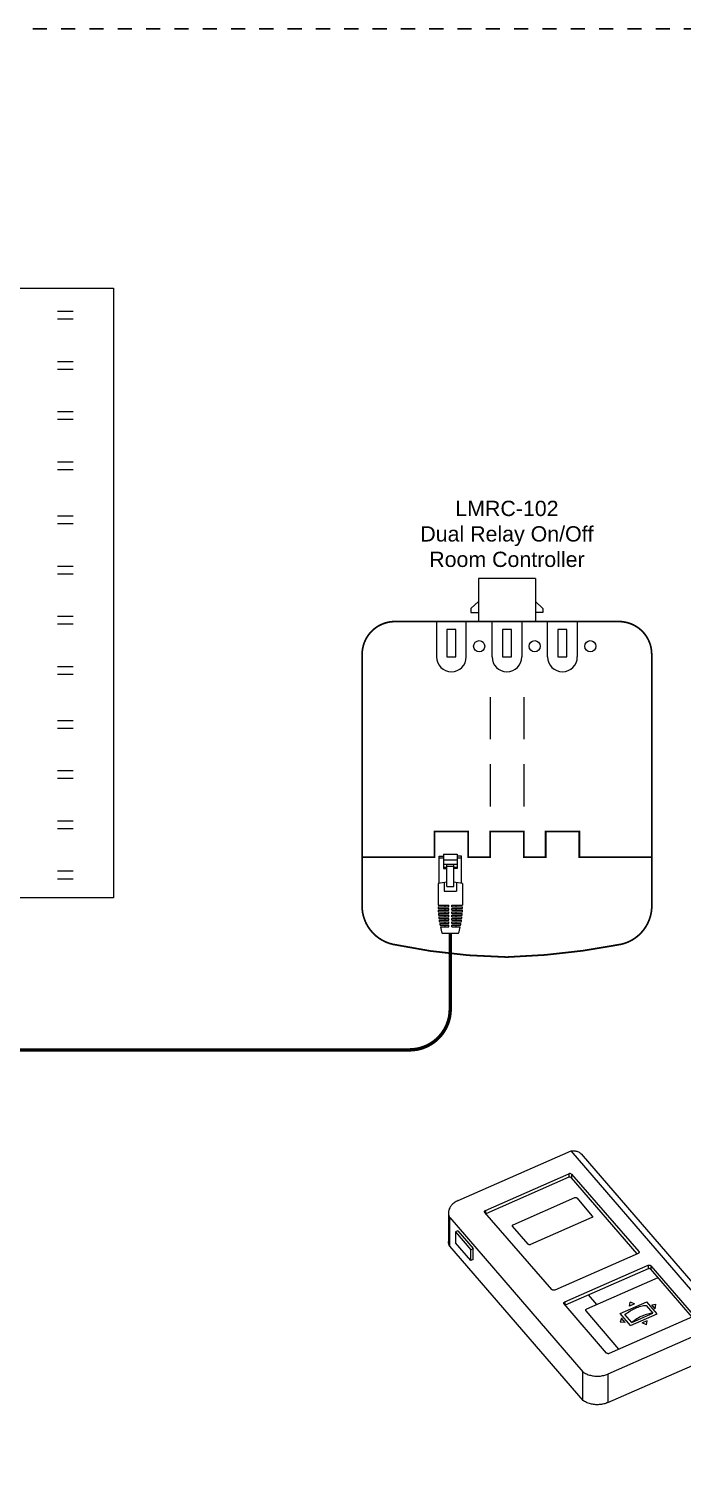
# Model space of a CAD drawing. Header units: inches. Extents: x -60 to 2005, y -577 to 104.
# Drawn here: x 523.9 to 535.44, y -119.02 to -93.71 of the extents above; entities that cross this region are included whole.
import ezdxf

# ---------------------------------------------------------------- set-up
doc = ezdxf.new("R2010")
doc.units = ezdxf.units.IN
doc.header["$MEASUREMENT"] = 0
doc.linetypes.add('Demo', pattern=[0.5, 0.25, -0.25])
doc.layers.get('0').update_dxf_attribs({"lineweight": 5})
for name, color, linetype, lineweight in [('PANEL', 7, 'Continuous', 0), ('WS', 3, 'Continuous', 5), ('WS_DETAIL', 7, 'Continuous', 5)]:
    doc.layers.add(name, color=color, linetype=linetype, lineweight=lineweight)
doc.layers.add('PS Borders', color=40, linetype='Demo', lineweight=5, plot=False)
doc.styles.add('ARIAL', font='arial.ttf')

# ---------------------------------------------------------------- blocks, each defined once
blk = doc.blocks.new('LMCT-100_i')
at = {"extrusion": (0, 0.700492, 0.71366)}
for p, q in [((-24.44, 12.57), (-4.49, 21.34)), ((21.96, -9.31), (-4.49, 21.34)), ((-2.72, 20.82), (23.73, -9.83)), ((-19.6, 10.84), (-4.88, 17.31)), ((-4.88, 16.69), (-19.52, 10.26)), ((-4.89, 17.31), (-4.89, 16.68)), ((-4.39, 17.23), (7.47, 3.58)), ((-4.39, 17.22), (-4.39, 16.6)), ((7.2, 3.17), (-4.39, 16.6)), ((-14.71, 8.31), (-3.84, 13.09)), ((-3.47, 13.03), (-0.73, 9.81)), ((-26.13, 10.41), (-26.13, 5.37)), ((-7.85, -3.15), (-19.72, 10.49)), ((-19.6, 10.84), (-19.6, 10.35)), ((-25.93, 9.59), (-25.93, 4.54)), ((-25.92, 9.59), (-2.4, -17.69)), ((-12.03, 4.85), (-14.8, 8.05)), ((-0.8, 9.56), (-11.67, 4.79)), ((-24.48, 7.23), (-24.92, 7.04)), ((-24.92, 7.04), (-22.2, 3.89)), ((-24.92, 7.04), (-24.92, 5.11)), ((-22.2, 1.96), (-24.92, 5.11)), ((-22.2, 3.89), (-21.76, 4.08)), ((-22.2, 1.96), (-22.2, 3.89)), ((-21.76, 2.15), (-21.76, 4.08)), ((7.36, 3.23), (-7.36, -3.23)), ((7.47, 3.58), (7.47, 3.31)), ((-21.76, 2.15), (-22.2, 1.96)), ((-5.6, -5.33), (9.12, 1.14)), ((9.12, 0.51), (-5.52, -5.91)), ((9.12, 1.14), (9.12, 0.51)), ((9.61, 1.05), (17.1, -7.63)), ((9.61, 1.05), (9.61, 0.43)), ((16.9, -8.02), (9.61, 0.43)), ((-1.72, -6.58), (10.88, -1.04)), ((0.07, -5.79), (-1.38, -4.1)), ((1.77, -14.36), (-5.72, -5.68)), ((-5.6, -5.33), (-5.6, -5.82)), ((3.96, -13.7), (-1.84, -6.93)), ((4.2, -7.4), (8.9, -5.34)), ((6, -9.49), (4.2, -7.4)), ((6.24, -8.97), (5.04, -7.57)), ((6, -9.49), (10.7, -7.42)), ((6.24, -8.97), (9.96, -7.33)), ((8.76, -5.94), (9.96, -7.33)), ((10.7, -7.42), (8.9, -5.34)), ((21.96, -9.31), (2, -18.08)), ((16.98, -7.98), (2.27, -14.44)), ((5.05, -8.96), (4.42, -8.23)), ((17.1, -7.63), (17.1, -7.9)), ((2, -23.12), (21.96, -14.36)), ((-2.4, -22.73), (-2.4, -17.69)), ((2, -18.08), (2, -23.12))]:
    blk.add_line(p, q, dxfattribs=at)
for p, q in [((5.83, -6.07), (5.93, -5.37)), ((6.71, -5.7), (5.93, -5.37)), ((9.78, -5.85), (10.48, -5.73)), ((10.4, -6.57), (10.48, -5.73)), ((4.42, -8.23), (4.2, -8.91)), ((5.05, -8.96), (4.2, -8.91)), ((8.87, -9.36), (8.09, -9.03)), ((8.87, -9.36), (8.97, -8.66))]:
    blk.add_line(p, q)
at = {"extrusion": (-0.310472, -0.62793, 0.71366)}
for p, q in [((6.71, -5.7), (5.83, -6.07)), ((8.97, -8.66), (8.09, -9.03))]:
    blk.add_line(p, q, dxfattribs=at)
at = {"extrusion": (-0.692921, 0.102711, 0.71366)}
blk.add_line((10.4, -6.57), (9.78, -5.85), dxfattribs=at)
for centre in [(-4.71, 16.87), (-4.71, 16.25)]:
    blk.add_arc(centre, 0.477, 48.6015, 112.129)
for points, knots in [([(-4.49, 21.34), (-4.24, 21.37), (-3.76, 21.38), (-3.16, 21.21), (-2.85, 20.98), (-2.72, 20.83), (-2.72, 20.82)], [0, 0, 0, 0, 0.1, 0.2, 0.3, 0.3044799, 0.3044799, 0.3044799, 0.3044799]), ([(-25.93, 4.54), (-26.02, 4.72), (-26.11, 5), (-26.13, 5.28), (-26.13, 5.37)], [0, 0, 0, 0, 0.1666667, 0.2459578, 0.2459578, 0.2459578, 0.2459578])]:
    blk.add_open_spline(points, degree=3, knots=knots)
for points in [[(-3.84, 13.09), (-3.82, 13.1), (-3.78, 13.11), (-3.71, 13.12), (-3.64, 13.11), (-3.57, 13.1), (-3.52, 13.07), (-3.49, 13.04), (-3.47, 13.03)], [(-24.44, 12.57), (-24.67, 12.47), (-25.09, 12.23), (-25.6, 11.79), (-25.95, 11.27), (-26.13, 10.71), (-26.14, 10.14), (-26.02, 9.77), (-25.93, 9.59)], [(-19.72, 10.49), (-19.73, 10.51), (-19.76, 10.55), (-19.77, 10.62), (-19.77, 10.69), (-19.73, 10.75), (-19.68, 10.8), (-19.63, 10.83), (-19.6, 10.84)], [(-14.8, 8.05), (-14.81, 8.07), (-14.83, 8.1), (-14.84, 8.15), (-14.83, 8.2), (-14.81, 8.24), (-14.77, 8.28), (-14.73, 8.3), (-14.71, 8.31)], [(-0.73, 9.81), (-0.72, 9.8), (-0.7, 9.77), (-0.69, 9.72), (-0.69, 9.67), (-0.72, 9.62), (-0.76, 9.58), (-0.8, 9.56), (-0.82, 9.55)], [(-11.67, 4.79), (-11.69, 4.78), (-11.73, 4.76), (-11.8, 4.75), (-11.87, 4.76), (-11.93, 4.78), (-11.99, 4.81), (-12.02, 4.83), (-12.03, 4.85)], [(7.47, 3.58), (7.49, 3.56), (7.51, 3.52), (7.53, 3.46), (7.52, 3.39), (7.48, 3.32), (7.43, 3.27), (7.38, 3.24), (7.35, 3.23)], [(9.12, 1.14), (9.14, 1.15), (9.2, 1.17), (9.3, 1.18), (9.39, 1.17), (9.48, 1.15), (9.56, 1.11), (9.6, 1.07), (9.61, 1.05)], [(9.61, 0.43), (9.6, 0.45), (9.56, 0.48), (9.48, 0.52), (9.39, 0.55), (9.3, 0.56), (9.2, 0.54), (9.14, 0.53), (9.12, 0.51)], [(-7.36, -3.23), (-7.38, -3.24), (-7.44, -3.26), (-7.54, -3.27), (-7.63, -3.27), (-7.72, -3.24), (-7.8, -3.2), (-7.84, -3.17), (-7.85, -3.15)], [(-5.72, -5.68), (-5.73, -5.66), (-5.76, -5.62), (-5.77, -5.56), (-5.76, -5.49), (-5.73, -5.42), (-5.67, -5.37), (-5.62, -5.34), (-5.6, -5.33)], [(-1.84, -6.93), (-1.85, -6.91), (-1.88, -6.87), (-1.89, -6.8), (-1.88, -6.74), (-1.85, -6.67), (-1.8, -6.62), (-1.75, -6.59), (-1.72, -6.58)], [(5.04, -7.57), (5.33, -7.34), (5.94, -6.91), (6.9, -6.4), (7.85, -6.06), (8.47, -5.96), (8.76, -5.94)], [(9.96, -7.33), (9.67, -7.35), (9.06, -7.46), (8.1, -7.8), (7.14, -8.3), (6.53, -8.73), (6.24, -8.97)], [(17.1, -7.63), (17.12, -7.65), (17.14, -7.69), (17.16, -7.75), (17.15, -7.82), (17.11, -7.88), (17.06, -7.94), (17.01, -7.97), (16.98, -7.98)], [(21.96, -14.36), (22.21, -14.17), (22.68, -13.76), (23.28, -13.06), (23.74, -12.32), (24.02, -11.58), (24.12, -10.88), (24.02, -10.27), (23.74, -9.78), (23.28, -9.44), (22.68, -9.27), (22.21, -9.28), (21.96, -9.31)], [(2.27, -14.44), (2.24, -14.46), (2.18, -14.48), (2.09, -14.49), (1.99, -14.48), (1.9, -14.45), (1.83, -14.42), (1.79, -14.38), (1.77, -14.36)], [(-2.4, -17.69), (-2.22, -17.83), (-1.8, -18.07), (-1.08, -18.32), (-0.3, -18.46), (0.5, -18.47), (1.29, -18.34), (1.78, -18.18), (2, -18.08)], [(2, -23.12), (1.78, -23.22), (1.29, -23.39), (0.5, -23.51), (-0.3, -23.5), (-1.08, -23.37), (-1.8, -23.11), (-2.22, -22.87), (-2.4, -22.73)]]:
    blk.add_open_spline(points, degree=3)
at = {"layer": 'WS_DETAIL'}
blk.add_line((-24.48, 7.23), (-21.76, 4.08), dxfattribs=at)
at = {"layer": 'WS_DETAIL', "extrusion": (0, 0.700492, 0.71366)}
blk.add_line((-25.93, 4.54), (-2.4, -22.73), dxfattribs=at)
blk = doc.blocks.new('A$C756910A1')
at = {"layer": 'WS_DETAIL'}
for p, q in [((0.15, 6.6), (0.15, 10.17)), ((0.15, 10.17), (0.73, 10.17)), ((0.73, 9.92), (0.15, 9.92)), ((0.73, 10.43), (0.73, 8.56)), ((0.73, 10.43), (2.51, 10.43)), ((2.51, 9.66), (0.73, 9.66)), ((2.51, 10.43), (2.51, 8.56)), ((3.08, 10.17), (2.51, 10.17)), ((3.08, 9.92), (2.51, 9.92)), ((3.08, 6.6), (3.08, 10.17)), ((2.51, 9.06), (0.73, 9.06)), ((0.73, 8.74), (1.17, 8.74)), ((0.73, 8.56), (1.17, 8.56)), ((1.17, 6.17), (1.17, 9.06)), ((1.17, 8.85), (2.06, 8.85)), ((2.06, 6.17), (2.06, 9.06)), ((2.06, 8.74), (2.51, 8.74)), ((2.51, 8.56), (2.06, 8.56)), ((0, 6.56), (0, 3.73)), ((0.81, 6.7), (0.81, 5.55)), ((1.17, 6.17), (2.06, 6.17)), ((2.42, 6.7), (2.42, 5.55)), ((3.23, 6.56), (3.23, 3.73)), ((0.81, 5.55), (2.42, 5.55)), ((0, 3.73), (1.43, 3.73)), ((0, 3.51), (1.43, 3.51)), ((0.01, 3.29), (1.43, 3.29)), ((0.02, 3.06), (1.43, 3.06)), ((0.03, 2.84), (1.43, 2.84)), ((0.05, 2.62), (1.43, 2.62)), ((0.07, 2.4), (1.43, 2.4)), ((0.09, 2.18), (1.43, 2.18)), ((0.12, 1.96), (1.43, 1.96)), ((0.89, 3.73), (0.89, 3.51)), ((0.89, 3.29), (0.89, 3.06)), ((0.89, 2.84), (0.89, 2.62)), ((0.89, 2.4), (0.89, 2.18)), ((0.89, 1.96), (0.89, 1.74)), ((1.43, 3.51), (1.43, 3.73)), ((1.43, 3.06), (1.43, 3.29)), ((1.43, 2.62), (1.43, 2.84)), ((1.43, 2.18), (1.43, 2.4)), ((1.43, 1.74), (1.43, 1.96)), ((1.8, 3.73), (3.23, 3.73)), ((1.8, 3.51), (1.8, 3.73)), ((1.8, 3.51), (3.23, 3.51)), ((1.8, 3.29), (3.23, 3.29)), ((1.8, 3.06), (1.8, 3.29)), ((1.8, 3.06), (3.22, 3.06)), ((1.8, 2.84), (3.2, 2.84)), ((1.8, 2.62), (1.8, 2.84)), ((1.8, 2.62), (3.19, 2.62)), ((1.8, 2.4), (3.17, 2.4)), ((1.8, 2.18), (1.8, 2.4)), ((1.8, 2.18), (3.14, 2.18)), ((1.8, 1.96), (3.12, 1.96)), ((1.8, 1.74), (1.8, 1.96)), ((2.34, 3.73), (2.34, 3.51)), ((2.34, 3.29), (2.34, 3.06)), ((2.34, 2.84), (2.34, 2.62)), ((2.34, 2.4), (2.34, 2.18)), ((2.34, 1.96), (2.34, 1.74)), ((0.15, 1.74), (1.43, 1.74)), ((0.18, 1.52), (1.43, 1.52)), ((0.22, 1.3), (1.43, 1.3)), ((0.26, 1.08), (1.43, 1.08)), ((0.31, 0.86), (1.43, 0.86)), ((0.89, 1.52), (0.89, 1.3)), ((0.89, 1.08), (0.89, 0.86)), ((1.43, 1.3), (1.43, 1.52)), ((1.43, 0.86), (1.43, 1.08)), ((1.8, 1.74), (3.09, 1.74)), ((1.8, 1.52), (3.05, 1.52)), ((1.8, 1.3), (1.8, 1.52)), ((1.8, 1.3), (3.01, 1.3)), ((1.8, 1.08), (2.97, 1.08)), ((1.8, 0.86), (1.8, 1.08)), ((1.8, 0.86), (2.92, 0.86)), ((2.34, 1.52), (2.34, 1.3)), ((2.34, 1.08), (2.34, 0.86)), ((2.69, 0), (0.52, 0))]:
    blk.add_line(p, q, dxfattribs=at)
for centre, radius, start, end in [((1.62, -0.58), 7.33, 93.502, 102.7411), ((1.62, -0.58), 7.33, 77.2589, 86.498), ((13.49, 3.73), 13.49, 180.937, 181.8742), ((13.49, 3.73), 13.49, 182.8119, 183.7504), ((13.49, 3.73), 13.49, 184.6899, 185.6307), ((13.49, 3.73), 13.49, 186.573, 187.5171), ((-10.25, 3.73), 13.49, 352.4829, 353.427), ((-10.25, 3.73), 13.49, 354.3693, 355.3101), ((-10.25, 3.73), 13.49, 356.2496, 357.1881), ((-10.25, 3.73), 13.49, 358.1258, 359.063), ((13.49, 3.73), 13.49, 188.4632, 189.4117), ((13.49, 3.73), 13.49, 190.3627, 191.3167), ((13.49, 3.73), 13.49, 192.2739, 196.0379), ((-10.25, 3.73), 13.49, 343.9621, 347.7261), ((-10.25, 3.73), 13.49, 348.6833, 349.6373), ((-10.25, 3.73), 13.49, 350.5883, 351.5368)]:
    blk.add_arc(centre, radius, start, end, dxfattribs=at)
blk = doc.blocks.new('RJ45')
at = {"layer": 'WS_DETAIL', "xscale": 1.117448685388325, "yscale": 1.117448685388325, "zscale": 1.117448685388325}
blk.add_blockref('A$C756910A1', (59.47, 150.68), dxfattribs=at)
blk = doc.blocks.new('LMCP-24_TW')
at = {"layer": 'PANEL'}
for p, q in [((54.6, 162.39), (56.78, 162.39)), ((54.6, 161.3), (56.78, 161.3)), ((54.6, 155.29), (56.78, 155.29)), ((54.6, 154.2), (56.78, 154.2)), ((54.6, 148.2), (56.78, 148.2)), ((54.6, 147.11), (56.78, 147.11)), ((54.6, 141.11), (56.78, 141.11)), ((54.6, 140.01), (56.78, 140.01)), ((54.6, 133.47), (56.78, 133.47)), ((54.6, 132.37), (56.78, 132.37)), ((54.6, 126.37), (56.78, 126.37)), ((54.6, 125.28), (56.78, 125.28)), ((54.6, 119.28), (56.78, 119.28)), ((54.6, 118.19), (56.78, 118.19)), ((54.6, 112.18), (56.78, 112.18)), ((54.6, 111.09), (56.78, 111.09)), ((54.6, 104.54), (56.78, 104.54)), ((54.6, 103.45), (56.78, 103.45)), ((54.6, 97.45), (56.78, 97.45)), ((54.6, 96.36), (56.78, 96.36)), ((54.6, 90.35), (56.78, 90.35)), ((54.6, 89.26), (56.78, 89.26)), ((54.6, 83.26), (56.78, 83.26)), ((54.6, 82.17), (56.78, 82.17))]:
    blk.add_line(p, q, dxfattribs=at)
at = {"layer": 'PANEL', "linetype": 'Continuous'}
blk.add_lwpolyline([(62.5, 79.44), (41.59, 79.44), (41.59, 165.66), (62.5, 165.66)], close=True, dxfattribs=at)

msp = doc.modelspace()

# ---------------------------------------------------------------- linework, layer by layer
for p, q in [((531.844, -103.425), (531.844, -104.185)), ((532.851, -103.425), (531.844, -103.425)), ((532.851, -103.425), (532.851, -104.185)), ((531.844, -103.833), (531.71, -103.955)), ((531.71, -103.955), (531.71, -104.024)), ((531.71, -104.024), (531.844, -104.024)), ((532.851, -103.833), (532.984, -103.955)), ((532.984, -104.024), (532.851, -104.024)), ((532.984, -103.955), (532.984, -104.024)), ((531.105, -104.185), (531.105, -104.81)), ((531.628, -104.81), (531.628, -104.185)), ((532.085, -104.81), (532.085, -104.185)), ((532.609, -104.185), (532.609, -104.81)), ((533.066, -104.81), (533.066, -104.185)), ((533.59, -104.185), (533.59, -104.81)), ((532.05, -105.52), (532.05, -106.266)), ((532.05, -105.52), (532.05, -106.266)), ((532.644, -105.52), (532.644, -106.266)), ((532.644, -105.52), (532.644, -106.266)), ((532.05, -106.706), (532.05, -107.451)), ((532.05, -106.706), (532.05, -107.451)), ((532.644, -106.706), (532.644, -107.451)), ((532.644, -106.706), (532.644, -107.451))]:
    msp.add_line(p, q)
at = {"linetype": 'Continuous', "const_width": 0.03}
msp.add_lwpolyline([(532.346, -110.114, -0.048346), (530.33, -109.888, -0.329956), (529.79, -109.257), (529.79, -104.763, -0.414214), (530.369, -104.185), (534.326, -104.185, -0.414214), (534.904, -104.763), (534.904, -105.665), (534.904, -107.41), (534.904, -109.257, -0.329956), (534.365, -109.888, -0.0415), (532.346, -110.114, -0.024292)], format="xyb", dxfattribs=at)
for points in [[(531.287, -104.81), (531.446, -104.81), (531.446, -104.327), (531.287, -104.327)], [(532.268, -104.81), (532.427, -104.81), (532.427, -104.327), (532.268, -104.327)], [(533.249, -104.81), (533.407, -104.81), (533.407, -104.327), (533.249, -104.327)]]:
    msp.add_lwpolyline(points, close=True)
at = {"const_width": 0.03}
msp.add_lwpolyline([(529.79, -108.348), (531.069, -108.348), (531.069, -107.893), (531.664, -107.893), (531.664, -108.348), (532.05, -108.348), (532.05, -107.893), (532.645, -107.893), (532.645, -108.348), (533.031, -108.348), (533.031, -107.893), (533.626, -107.893), (533.626, -108.348), (534.904, -108.348)], dxfattribs=at)
for centre in [(531.857, -104.621), (532.838, -104.621), (533.819, -104.621)]:
    msp.add_circle(centre, 0.0983)
for centre in [(531.366, -104.81), (532.347, -104.81), (533.328, -104.81)]:
    msp.add_arc(centre, 0.262, 180, 0)
at = {"layer": 'PS Borders', "lineweight": -3}
msp.add_lwpolyline([(501.172, -133.638), (553.724, -133.638), (553.724, -93.709), (501.172, -93.709)], close=True, dxfattribs=at)
at = {"layer": 'WS'}
msp.add_lwpolyline([(531.346, -109.694, 0.06, 0.06, 0), (531.346, -111.034, 0.06, 0.06, 0), (531.346, -111.034, 0.06, 0.06, -0.414214), (530.626, -111.754, 0.06, 0.06, 0), (529.377, -111.754, 0, 0, 0)], format="xyseb", dxfattribs=at)
at = {"layer": 'WS', "const_width": 0.06}
msp.add_lwpolyline([(523.464, -111.754), (523.464, -111.754, -0.414214), (523.464, -111.754), (529.377, -111.754)], format="xyb", dxfattribs=at)

# ---------------------------------------------------------------- block references
at = {"lineweight": -3, "xscale": 0.125, "yscale": 0.125, "zscale": 0.125}
msp.add_blockref('LMCP-24_TW', (517.587, -119), dxfattribs=at)
for name, p, xscale, yscale, zscale in [('RJ45', (523.994, -127.776), 0.12, 0.12, 0.12), ('LMCT-100_i', (533.928, -115.674), 0.1, 0.1, 0.1)]:
    msp.add_blockref(name, p, dxfattribs=dict(xscale=xscale, yscale=yscale, zscale=zscale))

# ---------------------------------------------------------------- texts
at = {"insert": (532.347, -102.051), "char_height": 0.26989, "width": 5.65768, "attachment_point": 2, "style": 'ARIAL'}
msp.add_mtext('LMRC-102 \\PDual Relay On/Off \\PRoom Controller', dxfattribs=at)

doc.saveas('drawing.dxf')
